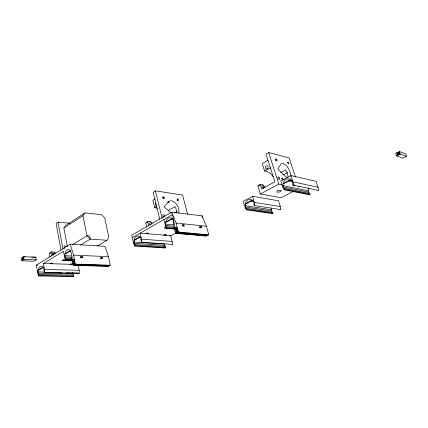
<?xml version="1.0" encoding="UTF-8"?>
<svg xmlns="http://www.w3.org/2000/svg" width="428" height="428" viewBox="0 0 428 428"><rect width="100%" height="100%" fill="white"/><g stroke="black" fill="none" stroke-linecap="round" stroke-linejoin="round"><path stroke-width="0.64" d="M317.876 190.358L318.411 190.417L318.453 188.812L316.089 181.311L290.981 175.571L280.784 181.081L282.785 187.298L284.401 189.85L309.717 194.826L310.054 194.328L308.593 192.092L308.481 188.892M310.054 194.328L284.748 189.326C282.951 187.63 282.598 184.875 283.422 182.617A5.858 4.874 -76.8 0 1 289.938 179.123C292.153 180.151 293.089 182.783 292.768 185.094L318.411 190.417M280.115 209.522L280.602 209.592L280.656 208.051L278.537 200.791L252.568 196.318L243.243 201.358L245.025 207.377L246.485 209.864L272.62 213.636L272.936 213.171L271.609 210.983L271.529 207.906M280.602 209.592L254.13 205.499C254.425 203.305 253.649 200.791 251.6 199.699A5.591 4.462 -81.1 0 0 245.64 202.899C244.88 205.066 245.169 207.676 246.806 209.367L272.936 213.171M174.865 228.595L166.92 227.83C165.433 226 165.256 223.416 165.968 221.228A5.666 4.061 -83.9 0 1 171.414 218.12C175.517 221.913 173.099 228.771 175.972 233.388L206.387 236.063L207.216 235.63L206.36 235.555L206.745 235.234L201.941 235.159L202.326 234.838L201.342 234.753L199.705 234.961L200.09 234.64L199.095 234.549L197.452 234.763L197.838 234.437L196.832 234.346L195.179 234.56L195.564 234.234L194.553 234.143L192.894 234.357L193.274 234.03L192.258 233.939L190.583 234.153L190.963 233.822L189.941 233.731L188.261 233.945L188.641 233.613L187.603 233.522L185.918 233.736L186.292 233.404L185.249 233.308L183.553 233.528L183.928 233.19L182.879 233.1L181.172 233.314L181.547 232.976L180.488 232.886L178.77 233.1L179.145 232.762L178.075 232.666L175.972 233.388M141.277 242.189L172.393 244.404L172.468 242.901L170.831 235.71L140.175 233.158L141.566 239.166L141.684 242.28L141.277 242.189L140.748 238.15L139.298 236.411A5.436 3.713 -85.4 0 0 134.301 239.257L134.076 243.334L135.13 245.629L165.887 247.577L165.615 248.021L134.857 246.1L133.702 243.602L131.792 235.181L171.703 212.144L202.027 215.867L206.435 226.23L208.762 234.828L208.179 235.127L177.791 232.393L176.464 227.161L175.106 227.915L176.422 233.142L206.831 235.833M72.68 272.604L73.669 276.049L73.429 276.477L38.739 276.007L38.98 275.557L38.028 271.946L38.418 269.239A5.345 3.114 -86.6 0 1 42.656 266.655L43.827 268.431L44.186 272.438L44.528 272.545L79.255 273.187L79.191 270.261L78.217 265.189M72.867 260.181L65.645 259.919L65.901 259.443L64.842 255.714L65.249 252.889A5.564 3.403 -85.9 0 1 69.86 250.08C73.279 254.243 70.984 260.577 73.338 265.323L108.231 266.35L108.942 265.959L99.446 265.381L97.728 265.622L97.996 265.333L96.846 265.301L95.123 265.542L95.385 265.253L94.23 265.221L92.491 265.462L92.758 265.173L91.592 265.141L89.843 265.381L90.11 265.093L88.933 265.055L87.178 265.301L87.44 265.012L86.253 264.975L84.487 265.221L84.749 264.932L83.551 264.895L81.775 265.141L82.037 264.846L80.828 264.809L79.046 265.055L79.298 264.761L78.083 264.723L76.291 264.975L76.542 264.681L75.317 264.643L73.338 265.323M44.528 272.545L44.496 269.474L43.458 263.482L63.488 251.193L64.628 257.33L65.645 259.919M294.1 184.869L293.849 185.838L294.994 185.233M308.363 187.876L308.117 188.812L309.246 188.234M295.475 176.935L289.189 157.964L268.704 152.55L266.029 154.107L274.84 181.793L261.626 188.973L260.31 184.73L260.529 184.19L262.348 184.548A2.616 1.3 61.1 0 1 264.044 185.987L265.034 187.539M292.827 191.658L281.153 197.736L260.39 194.012L257.94 186.03L258.154 185.49L260.529 184.19M134.857 246.1L135.13 245.629M146.783 227.268L145.782 223.047L148.115 221.319L150.271 221.538A2.536 1.632 60 0 1 152.117 222.865M145.782 223.047L148.115 221.319M163.817 219.601L165.85 227.172L166.62 228.327L166.92 227.83M246.485 209.864L246.806 209.367M97.284 246.009L107.005 240.269L108.889 237.363L104.742 217.922L101.58 214.653L84.963 212.887L65.971 225.262L63.879 228.06L67.33 246.368M284.401 189.85L284.748 189.326M62.178 260.176L70.128 260.465L70.534 259.882L68.876 260.866M63.879 228.06L82.92 215.696L84.963 212.887M49.932 257.084L49.29 253.478L51.419 251.83L54.399 252.049L55.822 253.633M49.29 253.478L51.419 251.83M69.823 223.234L58.005 222.18L56.095 223.448L61.017 250.102M22.079 257.656L21.4 258.095L21.839 260.802L34.085 261.214L36.289 259.833L35.834 257.164L23.588 256.682L23.192 256.939L23.519 258.977L22.411 259.689L22.079 257.656L23.422 257.383L23.668 258.908M21.839 260.802L24.027 259.4L36.289 259.833M35.834 257.164L31.57 257.265M52.2 253.777L53.329 253.076M187.625 214.262L182.596 195.045L155.396 190.861L153.149 192.252L159.714 219.056M38.739 276.007L37.825 273.492L36.407 265.103L70.224 244.206L104.93 246.266L108.466 256.666L110.269 265.226L109.771 265.504L74.873 264.424L73.878 259.213L72.728 259.892L73.718 265.098L108.616 266.141M72.557 244.613L86.948 235.758L89.634 235.956L90.276 239.118L80.56 245.019M155.15 198.892L152.924 200.245L154.733 207.671L157.317 208.286M38.22 270.127L43.1 267.158M65.035 253.82L70.347 250.589M38.771 270.138L43.651 267.174M65.586 253.847L70.904 250.615M50.006 263.685L50.755 263.231L52.917 263.3L52.168 263.755L51.392 262.872M154.733 207.671L156.974 206.333M80.598 257.731L82.62 256.543L82.872 257.822L80.699 257.736L80.448 256.447L82.62 256.543M70.005 264.301L70.754 263.862L72.792 263.926L72.043 264.365M74.873 264.424L75.371 264.135L110.269 265.226M168.188 210.56L174.924 206.638L175.753 208.163A7.939 4.863 59.8 0 1 176.684 213.026M174.378 212.893L177.176 211.288M132.348 237.642L172.35 214.706M267.923 160.291L262.23 163.549L264.584 171.04L267.81 172.045A8.068 3.905 61 0 1 272.957 176.518L273.112 176.796M100.58 258.544L102.602 257.394L102.859 258.635L100.81 258.555L100.553 257.308L102.602 257.394M134.087 240.167L139.844 236.898M165.738 222.18L172.013 218.612M145.98 233.64L146.858 233.142L148.767 233.303L147.89 233.8L146.943 232.95M134.574 240.204L140.331 236.935M166.219 222.228L172.5 218.665M264.584 171.04L270.892 167.492M163.673 235.116L164.55 234.63L166.353 234.785L165.481 235.266L164.534 234.437M182.098 225.92L184.003 224.866L184.334 226.155L182.44 225.963L182.109 224.673L184.003 224.866M280.554 172.703L285.706 169.873L286.567 171.435A8.191 3.815 60.9 0 1 287.803 177.786M257.94 186.03L260.31 184.73M170.055 236.138L175.881 232.95M177.791 232.393L178.38 232.072L208.762 234.828M282.951 175.025L287.509 172.532M260.39 194.012L278.805 184.11L281.999 184.768M199.523 227.691L201.417 226.674L201.749 227.921L199.967 227.739L199.63 226.487L201.417 226.674M245.405 203.84L252.263 200.165M283.17 183.607L290.676 179.589M245.822 203.905L252.681 200.234M283.577 183.692L291.077 179.674M298.45 186.795L299.589 186.201M396.82 152.78L395.691 153.352L396.719 155.958L402.999 158.125L406.6 156.338L405.567 153.764L399.319 151.523L398.661 151.854L399.436 153.812L397.596 154.738L396.82 152.78L398.752 152.791L399.335 154.257M396.719 155.958L400.357 154.134L406.6 156.338M74.049 264.905L73.06 259.7L74.328 259.438M176.812 232.928L175.491 227.701L176.753 227.445L178.075 232.666M398.709 153.449L399.634 153.106M166.278 227.354L164.422 227.696L164.871 228.584A2.199 0.679 -14 0 0 168.011 228.29M167.776 202.177L169.14 202.128L167.963 201.968M38.98 275.557L73.669 276.049M38.477 274.53L73.151 275.07M44.186 272.438L61.546 272.764M66.222 272.85L79.255 273.187M38.145 273.246L72.803 273.845M38.028 271.946L44.025 272.058M44.496 269.474L79.191 270.261M36.407 265.103L37.728 265.141M43.458 263.482L73.252 264.402M22.411 259.689L23.005 259.71L22.679 257.677M74.044 259.946L72.728 259.892L74.06 260.015M68.33 259.796L63.799 259.625L62.274 260.545L73.274 260.936M23.192 256.939L25.124 257.014M65.901 259.443L72.471 259.689M65.345 258.389L71.909 258.64M64.97 257.062L72.188 257.356M64.842 255.714L71.401 255.998M70.224 244.206L73.648 255.131L108.466 256.666M134.504 244.613L165.256 246.608L165.887 247.577M134.076 243.334L164.817 245.383L165.256 246.608M133.905 242.023L164.641 244.131L164.817 245.383M107.005 240.269L90.276 239.118L86.948 235.758L82.92 215.696M141.566 239.166L172.254 241.44M139.346 237.353L140.651 237.449M166.62 228.327L175.234 229.146M166.225 226.792L174.833 227.632M165.743 225.47L174.351 226.326M165.55 224.112L174.153 224.989M292.768 185.094L293.314 185.147L293.367 183.457L290.981 175.571M173.624 224.074L174.073 224.16L173.923 220.923L171.703 212.144L176.085 223.031L206.435 226.23M171.082 219.318L173.03 219.532M254.13 205.499L254.628 205.568L254.687 203.942L252.568 196.318M246.025 208.366L272.16 212.208M245.469 207.077L271.609 210.983M70.128 260.465L72.642 260.839M245.233 205.745L271.373 209.715M254.403 202.391L280.367 206.569M250.032 201.053L253.767 201.658M251.685 200.4L252.932 200.604M283.882 188.304L309.203 193.349M283.266 186.977L308.593 192.092M282.999 185.597L308.32 190.776M171.986 244.318L172.393 244.404M293.046 181.841L318.132 187.277M288.007 180.803L292.49 181.777M289.772 180.129L292.335 180.691M71.08 260.096L72.723 260.727M286.578 177.657L277.836 169.012L280.484 164.839A8.212 3.793 60.9 0 1 285.679 165.053L287.001 166.439A8.212 3.793 60.9 0 1 290.494 176.331M171.088 213.123L164.154 206.852L168.027 202.369A7.966 4.847 59.8 0 1 174.373 202.144L175.79 203.439A7.966 4.847 59.8 0 1 178.61 213.23M64.708 248.112L64.489 247.849A1.402 1.049 57.2 0 1 64.468 246.175A1.402 1.049 57.2 0 1 65.987 246.373L66.217 246.651M399.319 151.523L400.357 154.134M398.051 152.545L398.826 154.497M397.125 152.892L397.901 154.845M270.646 168.482L270.801 168.937M268.704 152.55L278.805 184.11M193.44 233.164L193.772 234.437M188.823 232.746L189.155 234.025M184.131 232.318L184.463 233.608M179.487 231.992L179.781 233.148M179.396 232.03L179.69 233.185M176.085 223.031L178.38 232.072M176.047 227.712L177.369 232.934M175.956 227.744L177.278 232.971M155.396 190.861L162.169 218.344M147.778 221.886L148.634 225.486M73.648 255.131L75.371 264.135M73.675 259.689L74.665 264.889M73.589 259.721L74.579 264.921M58.005 222.18L62.97 248.898M50.98 252.418L51.628 256.035M23.588 256.682L24.027 259.4M53.366 255.136A1.375 1.054 57 0 1 52.869 254.211L52.847 253.879A1.375 1.054 57 0 1 53.238 253.119L53.489 253.007A1.375 1.054 57 0 1 55.041 253.975M52.382 254.082A1.37 1.054 56.9 0 1 53.345 255.024M64.034 247.577A1.396 1.054 57.1 0 1 64.435 248.176M162.362 197.238A1.07 0.653 58.8 0 1 163.234 197.699A1.07 0.653 58.8 0 1 163.555 198.779M177.01 200.117A1.043 0.626 59.5 0 1 177.229 200.604M150.356 224.919A1.402 0.904 60 0 1 149.581 223.748L149.538 223.421A1.402 0.904 60 0 1 149.821 222.683L150.03 222.576A1.402 0.904 60 0 1 151.592 223.951M163.726 217.21A1.428 0.893 60 0 1 163.469 216.975L163.245 216.686A1.428 0.893 60 0 1 163.079 215.022A1.428 0.893 60 0 1 164.427 215.284L164.652 215.578A1.428 0.893 60 0 1 164.946 216.247M156.889 205.702A1.637 1.145 -82.4 0 1 155.487 205.055A1.637 1.145 -82.4 0 1 155.888 202.942M275.498 159.901A1.102 0.514 60.3 0 1 275.905 160.634M263.493 188.17A1.45 0.717 61.1 0 1 262.032 186.699L261.952 186.367A1.45 0.717 61.1 0 1 262.107 185.656L262.268 185.565A1.45 0.717 61.1 0 1 263.509 186.517A1.45 0.717 61.1 0 1 263.653 188.079M277.055 190.861L276.98 191.953A2.284 0.717 -17.5 0 0 279.2 192.001A2.284 0.717 -17.5 0 0 281.34 190.701A2.284 0.717 -17.5 0 0 279.5 190.423L277.055 190.861M287.584 162.276L287.894 163.234A1.075 0.487 60.7 0 0 288.884 163.715A1.075 0.487 60.7 0 0 288.402 162.255A1.075 0.487 60.7 0 0 287.584 162.276M281.838 178.401L282.159 179.402A1.113 0.524 61.2 0 0 283.24 179.739A1.113 0.524 61.2 0 0 282.394 178.091L282.218 178.021A1.113 0.524 61.2 0 0 281.838 178.401M275.648 159.243L275.964 160.216A1.102 0.514 60.3 0 0 276.996 160.719A1.102 0.514 60.3 0 0 276.515 159.221A1.102 0.514 60.3 0 0 275.648 159.243M177.122 199.143L177.369 200.095A1.043 0.626 59.5 0 0 178.508 200.502A1.043 0.626 59.5 0 0 178.134 199.052A1.043 0.626 59.5 0 0 177.122 199.143M162.918 197.078L162.752 197.522L163.164 198.046A1.07 0.653 58.8 0 0 164.357 198.469A1.07 0.653 58.8 0 0 163.988 196.987A1.07 0.653 58.8 0 0 162.918 197.078M279.291 177.7L279.072 177.401A1.477 0.701 61.1 0 0 277.933 177.042A1.477 0.701 61.1 0 0 278.264 178.706L278.489 179.011A1.477 0.701 61.1 0 0 279.628 179.364A1.477 0.701 61.1 0 0 279.291 177.7M202.519 217.691L202.027 215.867L202.519 217.691M267.447 168.659A1.691 1.364 -75.6 0 0 267.233 165.813A1.691 1.364 -75.6 0 0 265.269 167.722A1.691 1.364 -75.6 0 0 267.447 168.659"/></g></svg>
